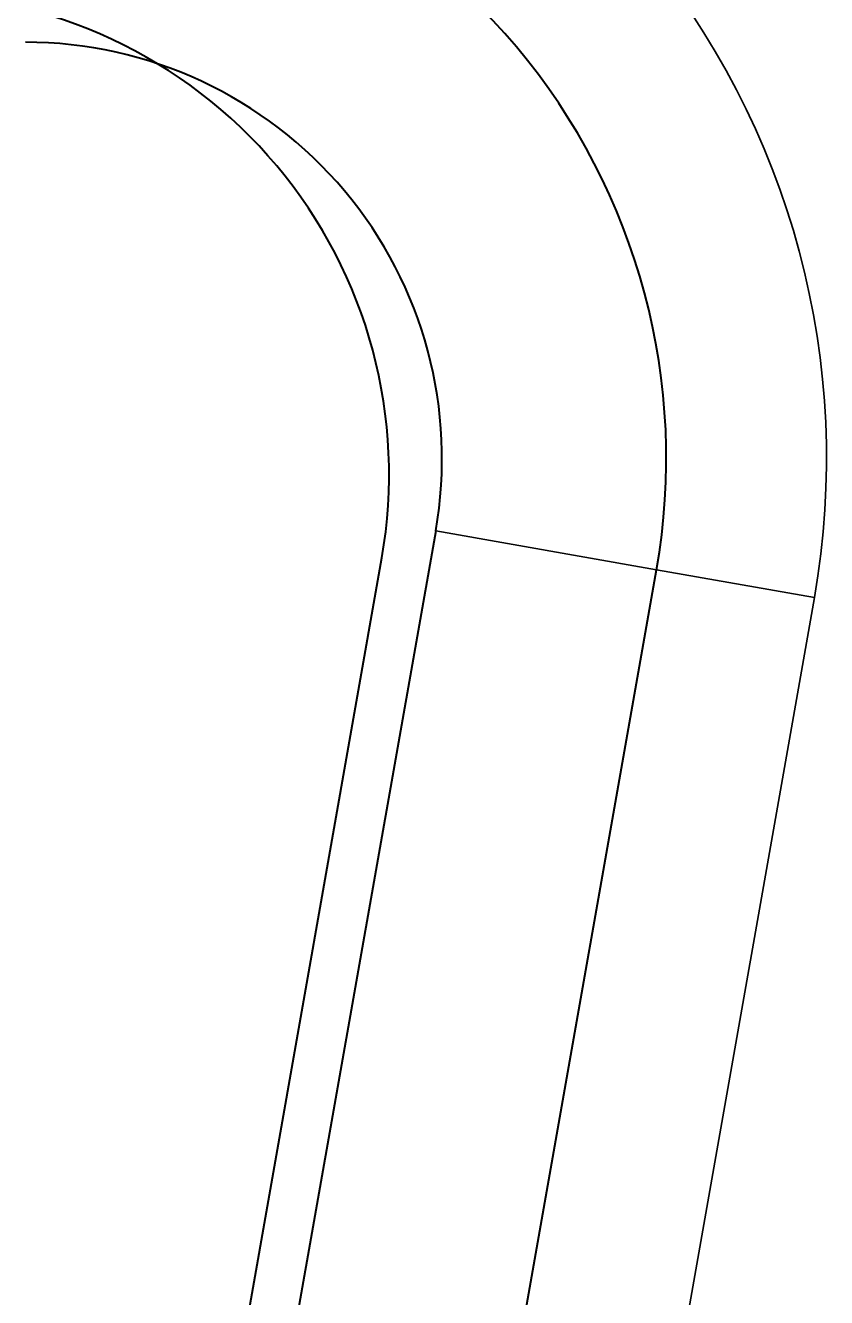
# Model space of a CAD drawing. Header units: millimetres. Extents: x 0 to 1682, y 0 to 1188.
# Drawn here: x 1343.167 to 1345.667, y 450.625 to 454.598 of the extents above; entities that cross this region are included whole.
import ezdxf

# ---------------------------------------------------------------- set-up
doc = ezdxf.new("R2010")
doc.units = ezdxf.units.MM
doc.header["$LTSCALE"] = 2
doc.layers.add('가시적인 것(ISO)', color=3, linetype='Continuous', lineweight=40)
doc.layers.add('가시적인 좁은 것(ISO)', color=3, linetype='Continuous', lineweight=35)

msp = doc.modelspace()

# ---------------------------------------------------------------- linework, layer by layer
at = {"layer": '가시적인 것(ISO)'}
for p, q in [((1344.447, 453.0193), (1343.8298, 449.5193)), ((1343.6883, 449.5846), (1344.279, 452.9346)), ((1344.5192, 449.3978), (1345.1364, 452.8978))]:
    msp.add_line(p, q, dxfattribs=at)
for centre, radius in [((1343.1667, 453.2451), 2), ((1342.8017, 453.1951), 1.5), ((1343.1667, 453.2451), 1.3)]:
    msp.add_arc(centre, radius, 350, 90, dxfattribs=at)
at = {"layer": '가시적인 좁은 것(ISO)'}
for p, q in [((1344.447, 453.0193), (1345.1364, 452.8978)), ((1345.6288, 452.8109), (1345.1364, 452.8978)), ((1345.0116, 449.3109), (1345.6288, 452.8109))]:
    msp.add_line(p, q, dxfattribs=at)
msp.add_arc((1343.1667, 453.2451), 2.5, 350, 90, dxfattribs=at)

doc.saveas('drawing.dxf')
